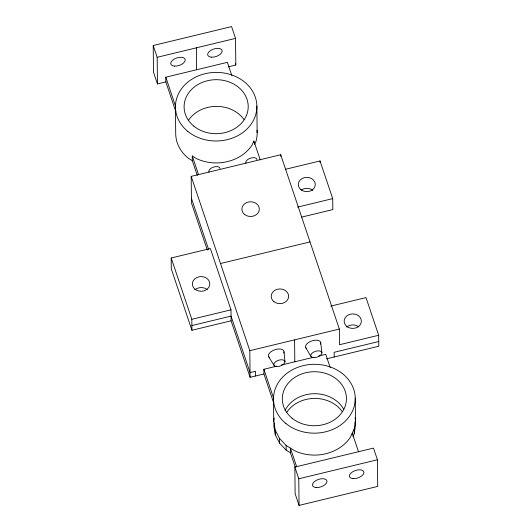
<?xml version="1.0" encoding="UTF-8"?>
<svg xmlns="http://www.w3.org/2000/svg" width="532" height="532" viewBox="0 0 532 532"><rect width="100%" height="100%" fill="white"/><g stroke="black" fill="none" stroke-linecap="round" stroke-linejoin="round"><path stroke-width="0.8" d="M295.413 467.581L290.445 452.805L286.169 450.139L279.553 443.103L275.33 434.857L275.283 430.162L273.741 421.271L274.193 418.026M274.246 422.721L273.794 425.972L275.33 434.857M352.969 436.473L354.279 433.686L354.232 428.985L355.476 420.054L355.057 417.627M354.279 433.686L355.529 424.755L355.25 398.122M260.175 159.786L253.897 141.086L251.935 145.249A40.725 34.307 -0.6 0 1 196.521 158.636L192.258 155.969L192.305 160.671L197.299 175.474M254.602 144.391L255.912 141.618A40.725 34.307 -0.6 0 0 257.009 130.28M354.232 428.985L350.289 437.351A40.871 34.434 -0.6 0 1 294.675 450.784L286.116 445.437L279.506 438.401L275.283 430.162M231.839 75.571L227.377 62.33L165.798 77.2L165.844 81.901L157.452 83.93L153.495 72.153L153.216 45.526L231.58 26.6L235.536 38.371L235.816 64.997L228.188 66.846M157.452 83.93L157.173 57.296L235.536 38.371M207.307 250.08L191.473 202.991L191.194 176.365L280.71 154.745L339.343 329.062L339.502 344.723L378.671 335.266L366.003 297.594L330.831 306.093M285.671 169.249L320.038 160.95L332.713 198.622L332.826 209.581L301.651 217.116M297.541 207.114L332.713 198.622M231.094 320.803L191.932 330.266L171.311 268.959L171.198 257.993L210.359 248.537L230.981 309.843L231.094 320.803L250.1 377.314L263.925 373.969L263.879 369.274L276.567 366.209M220.507 263.526L310.023 241.907M191.932 330.266L191.819 319.3L230.981 309.843M191.879 325.564L231.048 316.108L250.053 372.613L255.486 371.303L255.533 375.998M250.1 377.314L249.821 350.681L339.343 329.062M281.328 365.058L313.847 357.205M318.608 356.054L325.744 354.332L330.192 367.552M378.737 341.531L334.136 352.304L334.189 357.005M326.555 358.847L378.784 346.232L378.671 335.266M294.848 467.089L373.504 448.097L377.434 459.774L377.713 486.401L299.057 505.4L295.127 493.723L294.848 467.089L298.778 478.773L299.057 505.4M298.778 478.773L377.434 459.774M192.305 160.671L188.049 158.011A40.725 34.307 -0.6 0 1 175.713 133.931L175.434 107.304M268.66 356.693L273.987 365.265M305.774 347.702L310.914 356.347M192.258 155.969L198.562 174.669M235.29 63.428L235.816 64.997M358.541 451.834L352.264 433.168L352.277 434.73M165.798 77.2L175.733 106.812M263.879 369.274L273.82 398.827M296.67 466.777L290.392 448.11L290.445 452.805M165.844 81.901L175.779 111.514M263.925 373.969L273.608 402.744M153.216 45.526L157.173 57.296M191.194 176.365L249.821 350.681M191.42 198.296L208.577 249.309M171.198 257.993L191.819 319.3M355.103 422.328L355.529 424.755M320.783 342.967L321.907 352.876A5.812 3.019 -18.6 0 1 313.541 357.617A5.812 3.019 -18.6 0 1 313.488 352.191A5.812 3.019 -18.6 0 1 321.907 352.876M284.048 351.838L284.979 361.8A5.812 3.019 -18.6 0 1 276.613 366.535A5.812 3.019 -18.6 0 1 276.56 361.108A5.812 3.019 -18.6 0 1 284.979 361.8M320.038 160.95L320.058 162.513M294.582 339.875L294.814 361.8M286.116 445.437L286.169 450.139M280.71 154.745L280.73 156.395M279.506 438.401L279.553 443.103M273.514 399.339L273.741 421.271M256.87 106.087L257.149 132.721M253.897 141.086L253.917 142.649M196.355 47.833L196.587 69.765M306.552 348.546A7.94 4.123 -18.6 0 1 312.104 340.812A7.94 4.123 -18.6 0 1 320.537 344.138M269.458 357.564A8.14 4.229 -18.6 0 1 275.15 349.63A8.14 4.229 -18.6 0 1 283.795 353.035M346.698 327.094A8.605 7.249 -0.6 0 1 358.867 326.914M301.358 190.077A8.492 7.155 -0.6 0 1 312.829 190.33M188.514 120.265A31.98 26.946 -0.6 0 1 243.902 119.441M194.951 289.78A8.725 7.348 -0.6 0 1 207.287 289.594M209.023 172.109A5.812 3.019 -18.6 0 1 213.658 167.068A5.812 3.019 -18.6 0 1 220.015 168.644M245.95 163.191A5.812 3.019 -18.6 0 1 250.585 158.15A5.812 3.019 -18.6 0 1 256.943 159.726M286.741 412.307A31.98 26.946 -0.6 0 1 342.129 411.482M285.059 410.425A31.993 26.952 -0.6 0 1 314.159 393.713A31.993 26.952 -0.6 0 1 343.805 409.547M244.527 214.423A8.725 7.348 -0.6 0 0 259.064 210.911A8.725 7.348 -0.6 0 0 248.231 202.074A8.725 7.348 -0.6 0 0 244.527 214.423M273.847 301.578A8.725 7.348 -0.6 0 0 288.377 298.073A8.725 7.348 -0.6 0 0 277.551 289.228A8.725 7.348 -0.6 0 0 273.847 301.578M346.758 326.375A8.605 7.249 -0.6 0 0 361.095 322.911A8.605 7.249 -0.6 0 0 350.408 314.193A8.605 7.249 -0.6 0 0 346.758 326.375M300.873 189.665A8.492 7.155 -0.6 0 0 315.024 186.247A8.492 7.155 -0.6 0 0 304.477 177.635A8.492 7.155 -0.6 0 0 300.873 189.665M353.068 478.62A7.561 3.93 -18.6 0 0 363.941 472.456A7.561 3.93 -18.6 0 0 352.995 471.565A7.561 3.93 -18.6 0 0 353.068 478.62M193.808 126.124A32.06 27.006 -0.6 0 0 247.234 113.223A32.06 27.006 -0.6 0 0 207.42 80.738A32.06 27.006 -0.6 0 0 193.808 126.124M285.89 423.505A40.871 34.434 -0.6 0 0 354.006 407.053A40.871 34.434 -0.6 0 0 303.247 365.637A40.871 34.434 -0.6 0 0 285.89 423.505M187.769 131.377A40.725 34.307 -0.6 0 0 255.633 114.985A40.725 34.307 -0.6 0 0 205.059 73.722A40.725 34.307 -0.6 0 0 187.769 131.377M195.011 289.202A8.725 7.348 -0.6 0 0 209.542 285.697A8.725 7.348 -0.6 0 0 198.715 276.853A8.725 7.348 -0.6 0 0 195.011 289.202M292.035 418.165A32.06 27.006 -0.6 0 0 345.461 405.264A32.06 27.006 -0.6 0 0 305.647 372.772A32.06 27.006 -0.6 0 0 292.035 418.165M316.141 487.538A7.561 3.93 -18.6 0 0 327.014 481.374A7.561 3.93 -18.6 0 0 316.068 480.482A7.561 3.93 -18.6 0 0 316.141 487.538M211.317 57.177A7.561 3.93 -18.6 0 0 222.19 51.019A7.561 3.93 -18.6 0 0 211.244 50.128A7.561 3.93 -18.6 0 0 211.317 57.177M174.39 66.101A7.561 3.93 -18.6 0 0 185.262 59.936A7.561 3.93 -18.6 0 0 174.316 59.045A7.561 3.93 -18.6 0 0 174.39 66.101"/></g></svg>
